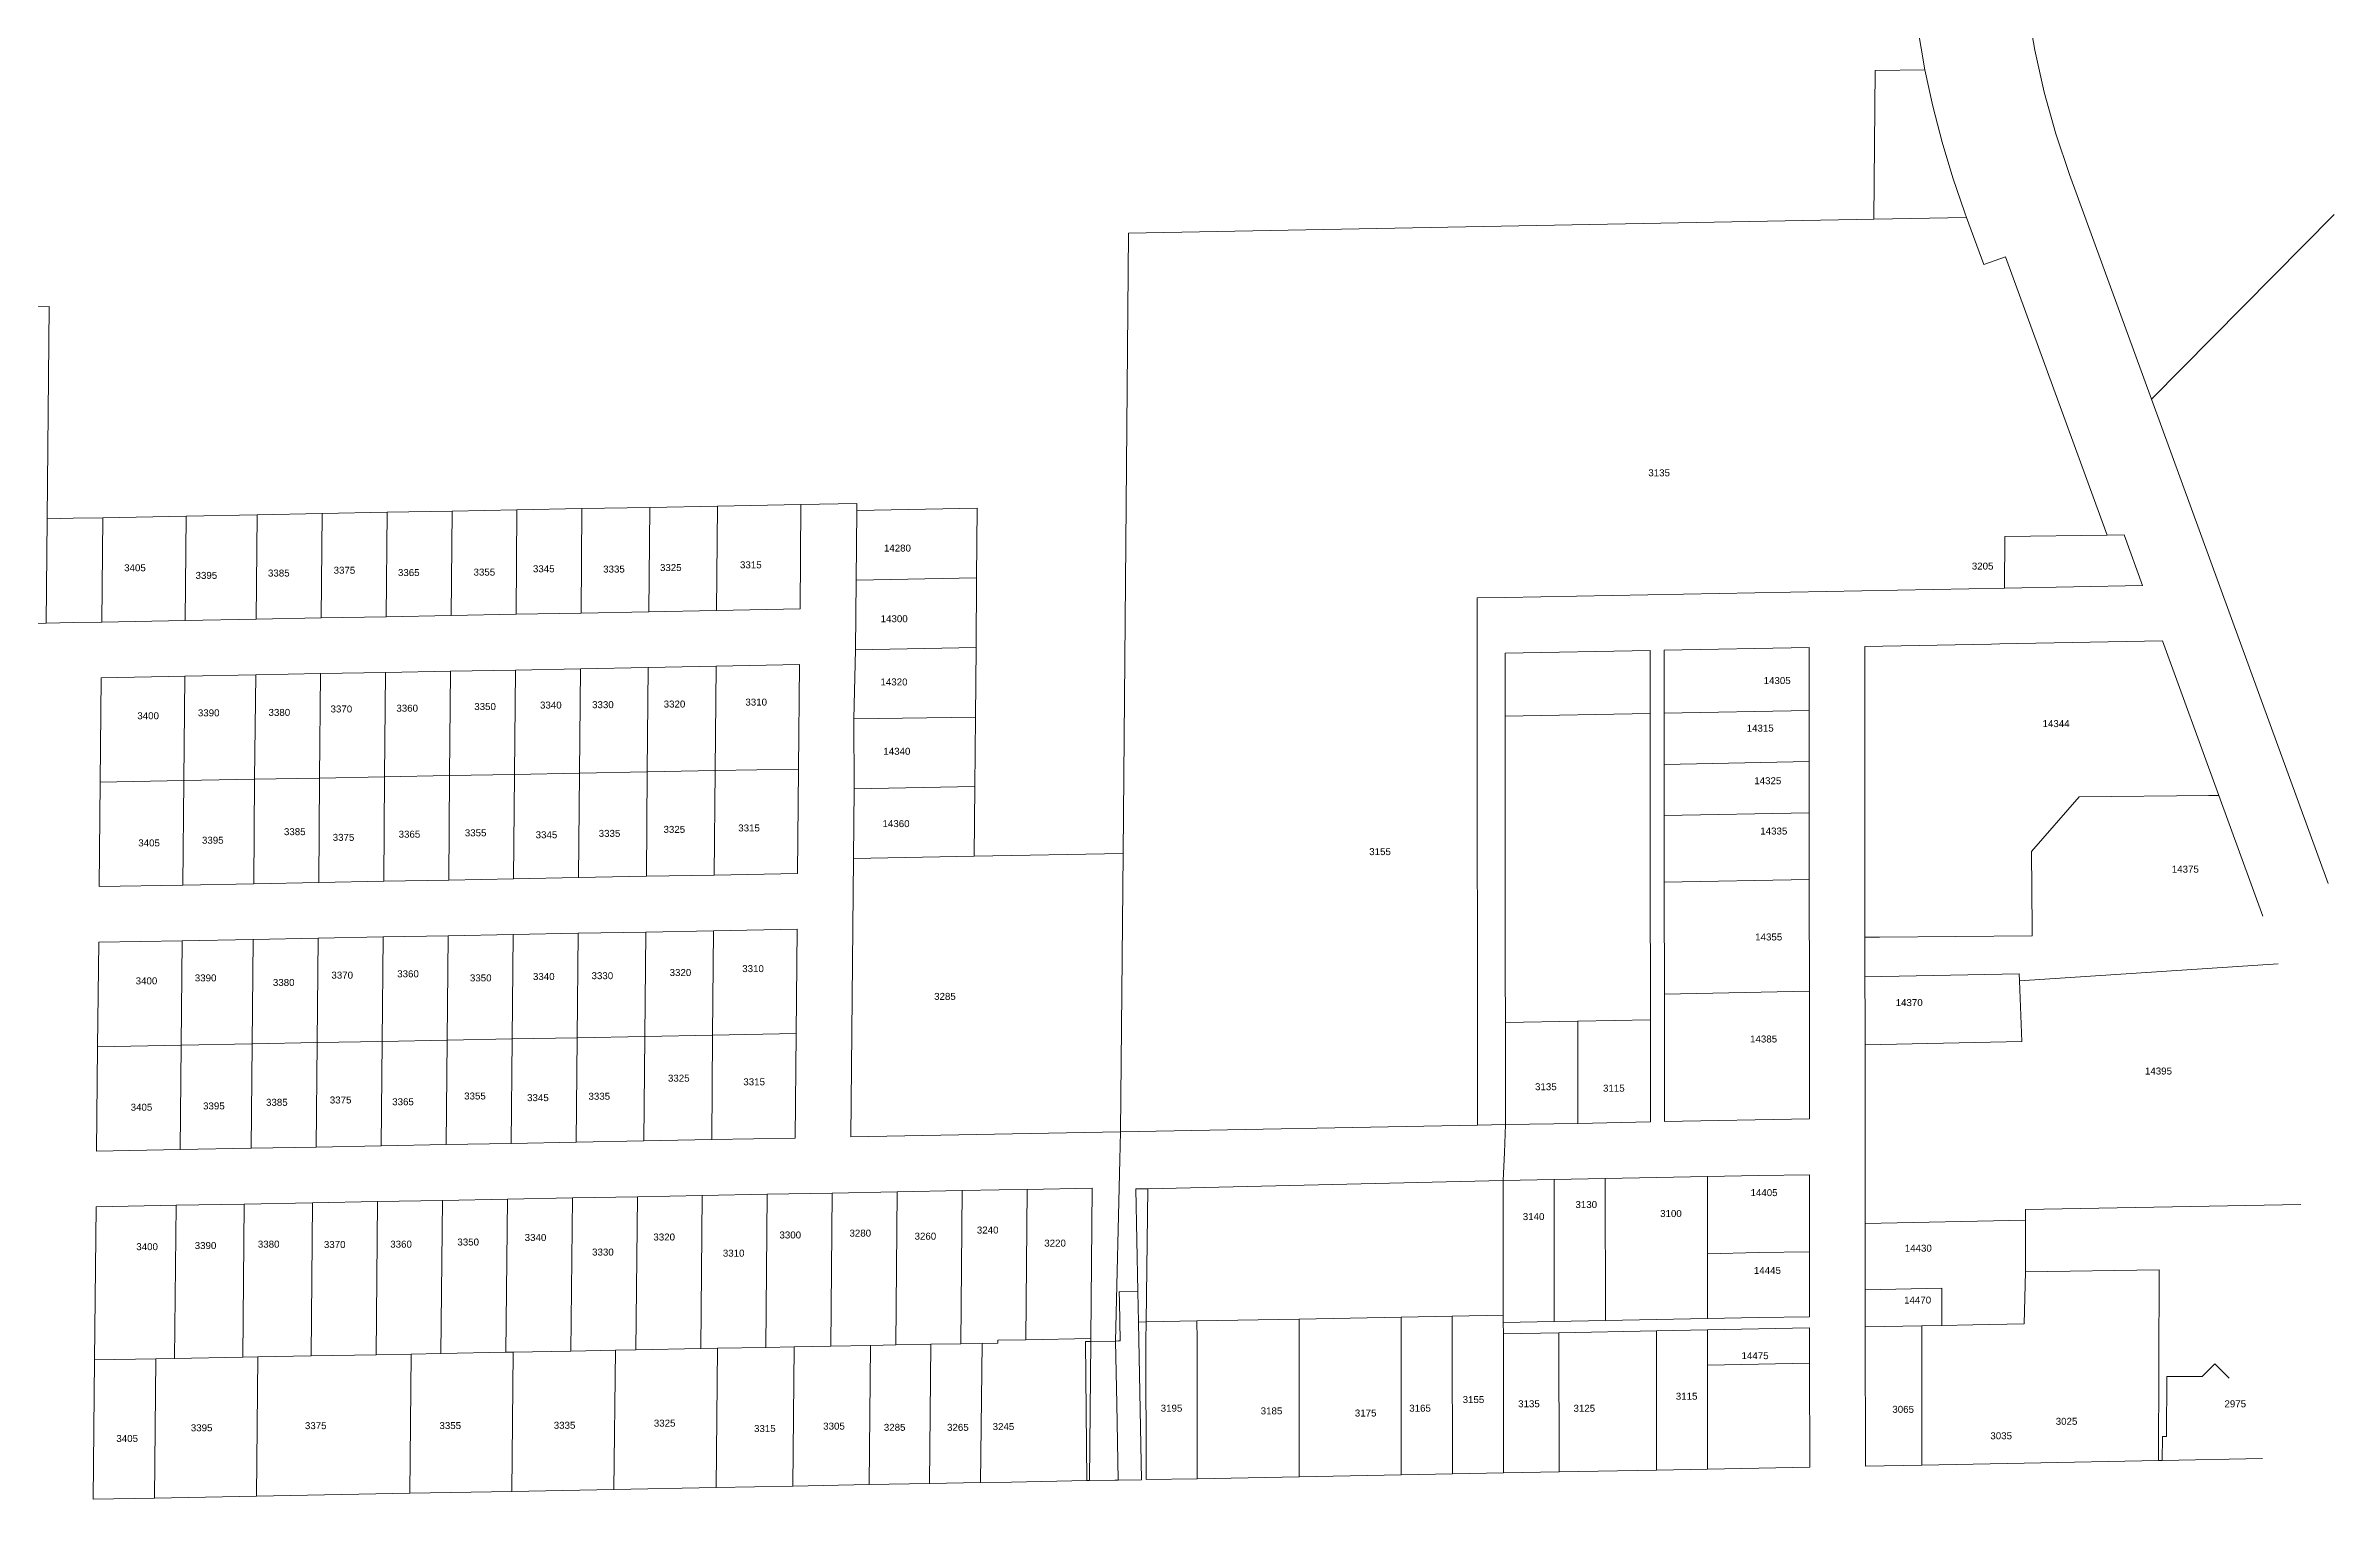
# Model space of a CAD drawing. Header units: feet. Extents: x 865220 to 5696323, y -2240498 to 1923703.
# Drawn here: x 2849272 to 2851736, y 963288 to 964853 of the extents above; entities that cross this region are included whole.
import ezdxf
from ezdxf.enums import TextEntityAlignment as Align

# ---------------------------------------------------------------- set-up
doc = ezdxf.new("R2010")
doc.units = ezdxf.units.FT
doc.header["$LTSCALE"] = 0.015
doc.header["$MEASUREMENT"] = 0
doc.layers.add('Dakota County Addresses', color=7, linetype='Continuous')
doc.layers.add('Dakota County Parcels', color=7, linetype='Continuous')
doc.styles.add('Dimensions 100', font='arial.ttf')

# ---------------------------------------------------------------- blocks, each defined once
blk = doc.blocks.new('ACMAP_ANN_TEMPLATE_Dakota County Addresses')
at = {"layer": 'Dakota County Addresses', "style": 'Dimensions 100'}
blk.add_attdef('DakotaCountyAddress', text='', height=50, dxfattribs=at).set_placement((0, 0), align=Align.CENTER)

msp = doc.modelspace()

# ---------------------------------------------------------------- linework, layer by layer
at = {"layer": 'Dakota County Parcels', "lineweight": 5}
for p, q in [((2851240.5, 964666.6), (2851242, 964826.6)), ((2851242, 964826.6), (2851295.6, 964827.6)), ((2851451.4, 964714.6), (2851539.5, 964472.8)), ((2850437.9, 964651.6), (2851240.5, 964666.6)), ((2851240.5, 964666.6), (2851340.5, 964668.5)), ((2851340.5, 964668.5), (2851338.7, 964673.5)), ((2851340.5, 964668.5), (2851359, 964617.7)), ((2851539.5, 964472.8), (2851736.4, 964671.5)), ((2850431.9, 963983.4), (2850437.9, 964651.6)), ((2851359, 964617.7), (2851382.5, 964626.2)), ((2851382.5, 964626.2), (2851492, 964326.3)), ((2849110.2, 964570.8), (2849275.2, 964572.6)), ((2849273, 964344), (2849275.2, 964572.6)), ((2851539.5, 964472.8), (2851729.7, 963950.9)), ((2849271.9, 964231.5), (2849273, 964344)), ((2849331.9, 964232.7), (2849333, 964345.1)), ((2849333, 964345.1), (2849423, 964346.8)), ((2849421.9, 964234.3), (2849423, 964346.8)), ((2849423, 964346.8), (2849499.2, 964348.3)), ((2849498.2, 964235.8), (2849499.2, 964348.3)), ((2849499.2, 964348.3), (2849569.2, 964349.6)), ((2849568.2, 964237.1), (2849569.2, 964349.6)), ((2849569.2, 964349.6), (2849639.2, 964350.9)), ((2849638.2, 964238.4), (2849639.2, 964350.9)), ((2849639.2, 964350.9), (2849709.2, 964352.2)), ((2849708.1, 964239.7), (2849709.2, 964352.2)), ((2849709.2, 964352.2), (2849779.1, 964353.5)), ((2849778.1, 964241), (2849779.1, 964353.5)), ((2849779.1, 964353.5), (2849849.1, 964354.8)), ((2849848.1, 964242.3), (2849849.1, 964354.8)), ((2849849.1, 964354.8), (2849922.1, 964356.2)), ((2849921.1, 964243.7), (2849922.1, 964356.2)), ((2849922.1, 964356.2), (2849995.1, 964357.6)), ((2849994.1, 964245.1), (2849995.1, 964357.6)), ((2849995.1, 964357.6), (2850085, 964359.2)), ((2850084, 964246.8), (2850085, 964359.2)), ((2850085, 964359.2), (2850145, 964360.4)), ((2850144.3, 964277.9), (2850145, 964352.9)), ((2850145, 964352.9), (2850145, 964360.4)), ((2850274.9, 964355.3), (2850145, 964352.9)), ((2850274.2, 964280.3), (2850274.9, 964355.3)), ((2851381.6, 964324.7), (2851381.4, 964269.3)), ((2851381.6, 964324.7), (2851492, 964326.3)), ((2851492, 964326.3), (2851510, 964326.6)), ((2851510, 964326.6), (2851529.9, 964272)), ((2850143.6, 964202.9), (2850144.3, 964277.9)), ((2850144.3, 964277.9), (2850274.2, 964280.3)), ((2850273.6, 964205.3), (2850274.2, 964280.3)), ((2850843.3, 964259.2), (2851381.4, 964269.3)), ((2851381.4, 964269.3), (2851529.9, 964272)), ((2849778.1, 964241), (2849848.1, 964242.3)), ((2849848.1, 964242.3), (2849921.1, 964243.7)), ((2849921.1, 964243.7), (2849994.1, 964245.1)), ((2849994.1, 964245.1), (2850084, 964246.8)), ((2850813.3, 964258.6), (2850843.3, 964259.2)), ((2850813.4, 964198.6), (2850813.3, 964258.6)), ((2849106.8, 964229.9), (2849271.9, 964231.5)), ((2849331.9, 964232.7), (2849421.9, 964234.3)), ((2849421.9, 964234.3), (2849498.2, 964235.8)), ((2849498.2, 964235.8), (2849568.2, 964237.1)), ((2849568.2, 964237.1), (2849638.2, 964238.4)), ((2849638.2, 964238.4), (2849708.1, 964239.7)), ((2849708.1, 964239.7), (2849778.1, 964241)), ((2850142.1, 964128.3), (2850143.6, 964202.9)), ((2850143.6, 964202.9), (2850273.6, 964205.3)), ((2850272.9, 964130.3), (2850273.6, 964205.3)), ((2850813.8, 963690.7), (2850813.4, 964198.6)), ((2850843.4, 964199.2), (2850999.6, 964202.1)), ((2850843.4, 964131.2), (2850843.4, 964199.2)), ((2850999.6, 964134.1), (2850999.6, 964202.1)), ((2851014.6, 964202.4), (2851170.8, 964205.3)), ((2851014.6, 964134.4), (2851014.6, 964202.4)), ((2851170.8, 964137.3), (2851170.8, 964205.3)), ((2851230.8, 964206.4), (2851367.4, 964209)), ((2851231, 963893.2), (2851230.8, 964206.4)), ((2851367.4, 964209), (2851376.2, 964209.2)), ((2851376.2, 964209.2), (2851551.3, 964212.4)), ((2851612.1, 964045.8), (2851551.3, 964212.4)), ((2849330.2, 964060.2), (2849331.3, 964172.7)), ((2849331.3, 964172.7), (2849421.3, 964174.3)), ((2849420.2, 964061.9), (2849421.3, 964174.3)), ((2849421.3, 964174.3), (2849497.7, 964175.8)), ((2849496.6, 964063.3), (2849497.7, 964175.8)), ((2849497.7, 964175.8), (2849567.6, 964177.1)), ((2849566.6, 964064.6), (2849567.6, 964177.1)), ((2849567.6, 964177.1), (2849637.6, 964178.4)), ((2849636.6, 964065.9), (2849637.6, 964178.4)), ((2849637.6, 964178.4), (2849707.6, 964179.7)), ((2849706.6, 964067.2), (2849707.6, 964179.7)), ((2849707.6, 964179.7), (2849777.6, 964181)), ((2849776.6, 964068.6), (2849777.6, 964181)), ((2849777.6, 964181), (2849847.6, 964182.3)), ((2849846.5, 964069.9), (2849847.6, 964182.3)), ((2849847.6, 964182.3), (2849920.5, 964183.7)), ((2849919.5, 964071.2), (2849920.5, 964183.7)), ((2849920.5, 964183.7), (2849993.5, 964185.1)), ((2849992.5, 964072.6), (2849993.5, 964185.1)), ((2849993.5, 964185.1), (2850083.5, 964186.8)), ((2850082.5, 964074.3), (2850083.5, 964186.8)), ((2850142.1, 964128.3), (2850272.9, 964130.3)), ((2850142.2, 964052.9), (2850142.1, 964128.3)), ((2850272.2, 964055.4), (2850272.9, 964130.3)), ((2850843.4, 964131.2), (2850999.6, 964134.1)), ((2850843.5, 964076.2), (2850843.4, 964131.2)), ((2850999.7, 964079.1), (2850999.6, 964134.1)), ((2851014.6, 964134.4), (2851170.8, 964137.3)), ((2851014.7, 964079.4), (2851014.6, 964134.4)), ((2851170.9, 964082.3), (2851170.8, 964137.3)), ((2849776.6, 964068.6), (2849846.5, 964069.9)), ((2849845.5, 963957.4), (2849846.5, 964069.9)), ((2849846.5, 964069.9), (2849919.5, 964071.2)), ((2849918.5, 963958.8), (2849919.5, 964071.2)), ((2849919.5, 964071.2), (2849992.5, 964072.6)), ((2849991.5, 963960.1), (2849992.5, 964072.6)), ((2849992.5, 964072.6), (2850082.5, 964074.3)), ((2850081.4, 963961.8), (2850082.5, 964074.3)), ((2850843.5, 964021.2), (2850843.5, 964076.2)), ((2850999.7, 964024.1), (2850999.7, 964079.1)), ((2851014.7, 964079.4), (2851170.9, 964082.3)), ((2851014.7, 964024.4), (2851014.7, 964079.4)), ((2851170.9, 964027.3), (2851170.9, 964082.3)), ((2849329.1, 963947.7), (2849330.2, 964060.2)), ((2849330.2, 964060.2), (2849420.2, 964061.9)), ((2849419.1, 963949.4), (2849420.2, 964061.9)), ((2849420.2, 964061.9), (2849496.6, 964063.3)), ((2849495.6, 963950.8), (2849496.6, 964063.3)), ((2849496.6, 964063.3), (2849566.6, 964064.6)), ((2849565.6, 963952.1), (2849566.6, 964064.6)), ((2849566.6, 964064.6), (2849636.6, 964065.9)), ((2849635.6, 963953.4), (2849636.6, 964065.9)), ((2849636.6, 964065.9), (2849706.6, 964067.2)), ((2849705.6, 963954.8), (2849706.6, 964067.2)), ((2849706.6, 964067.2), (2849776.6, 964068.6)), ((2849775.5, 963956.1), (2849776.6, 964068.6)), ((2850141.6, 963977.9), (2850142.2, 964052.9)), ((2850142.2, 964052.9), (2850272.2, 964055.4)), ((2850271.5, 963980.4), (2850272.2, 964055.4)), ((2851659.4, 963915.9), (2851612.1, 964045.8)), ((2850843.6, 963966.2), (2850843.5, 964021.2)), ((2850999.8, 963969.1), (2850999.7, 964024.1)), ((2851014.7, 964024.4), (2851170.9, 964027.3)), ((2851014.8, 963969.4), (2851014.7, 964024.4)), ((2851171, 963972.3), (2851170.9, 964027.3)), ((2851410.3, 963985.6), (2851461.6, 964044.5)), ((2850138.8, 963678), (2850141.6, 963977.9)), ((2850141.6, 963977.9), (2850271.5, 963980.4)), ((2850271.5, 963980.4), (2850431.9, 963983.4)), ((2850429.2, 963683.4), (2850431.9, 963983.4)), ((2851171, 963955.4), (2851171, 963972.3)), ((2849329.1, 963947.7), (2849419.1, 963949.4)), ((2849419.1, 963949.4), (2849495.6, 963950.8)), ((2849495.6, 963950.8), (2849565.6, 963952.1)), ((2849565.6, 963952.1), (2849635.6, 963953.4)), ((2849635.6, 963953.4), (2849705.6, 963954.8)), ((2849705.6, 963954.8), (2849775.5, 963956.1)), ((2849775.5, 963956.1), (2849845.5, 963957.4)), ((2849845.5, 963957.4), (2849918.5, 963958.8)), ((2849918.5, 963958.8), (2849991.5, 963960.1)), ((2849991.5, 963960.1), (2850081.4, 963961.8)), ((2850843.6, 963911.2), (2850843.6, 963966.2)), ((2850999.8, 963914.2), (2850999.8, 963969.1)), ((2851014.8, 963952.4), (2851014.8, 963969.4)), ((2851014.8, 963952.4), (2851171, 963955.4)), ((2851014.8, 963914.4), (2851014.8, 963952.4)), ((2851171, 963917.4), (2851171, 963955.4)), ((2849775, 963896.1), (2849845, 963897.4)), ((2849843.9, 963784.9), (2849845, 963897.4)), ((2849845, 963897.4), (2849917.9, 963898.8)), ((2849916.9, 963786.3), (2849917.9, 963898.8)), ((2849917.9, 963898.8), (2849990.9, 963900.1)), ((2849989.9, 963787.6), (2849990.9, 963900.1)), ((2849990.9, 963900.1), (2850080.9, 963901.8)), ((2850079.9, 963789.3), (2850080.9, 963901.8)), ((2850843.6, 963856.2), (2850843.6, 963911.2)), ((2850999.9, 963859.2), (2850999.8, 963914.2)), ((2851014.9, 963859.4), (2851014.8, 963914.4)), ((2851171.1, 963862.4), (2851171, 963917.4)), ((2849327.5, 963775.2), (2849328.6, 963887.7)), ((2849328.6, 963887.7), (2849418.5, 963889.4)), ((2849417.5, 963776.9), (2849418.5, 963889.4)), ((2849418.5, 963889.4), (2849495.1, 963890.8)), ((2849494, 963778.3), (2849495.1, 963890.8)), ((2849495.1, 963890.8), (2849565, 963892.1)), ((2849564, 963779.7), (2849565, 963892.1)), ((2849565, 963892.1), (2849635, 963893.5)), ((2849634, 963781), (2849635, 963893.5)), ((2849635, 963893.5), (2849705, 963894.8)), ((2849704, 963782.3), (2849705, 963894.8)), ((2849705, 963894.8), (2849775, 963896.1)), ((2849774, 963783.6), (2849775, 963896.1)), ((2851231, 963850.5), (2851231, 963893.2)), ((2850843.7, 963801.2), (2850843.6, 963856.2)), ((2850999.9, 963804.2), (2850999.9, 963859.2)), ((2851014.9, 963831.9), (2851014.9, 963859.4)), ((2851171.1, 963834.9), (2851171.1, 963862.4)), ((2851231, 963850.5), (2851397, 963853.6)), ((2851231.1, 963803.5), (2851231, 963850.5)), ((2851397, 963853.6), (2851397.3, 963846.3)), ((2851397.3, 963846.3), (2851675.9, 963864.6)), ((2851014.9, 963831.9), (2851171.1, 963834.9)), ((2851014.9, 963804.4), (2851014.9, 963831.9)), ((2851171.1, 963807.4), (2851171.1, 963834.9)), ((2851397.3, 963846.3), (2851400, 963781)), ((2850843.7, 963801.2), (2850921.8, 963802.7)), ((2850843.7, 963746.3), (2850843.7, 963801.2)), ((2850921.8, 963802.7), (2850999.9, 963804.2)), ((2850999.9, 963749.2), (2850999.9, 963804.2)), ((2851014.9, 963749.5), (2851014.9, 963804.4)), ((2851171.1, 963752.4), (2851171.1, 963807.4)), ((2851231.1, 963803.5), (2851231.1, 963777.4)), ((2849326.4, 963662.7), (2849327.5, 963775.2)), ((2849327.5, 963775.2), (2849417.5, 963776.9)), ((2849416.4, 963664.4), (2849417.5, 963776.9)), ((2849417.5, 963776.9), (2849494, 963778.3)), ((2849493, 963665.9), (2849494, 963778.3)), ((2849494, 963778.3), (2849564, 963779.7)), ((2849563, 963667.2), (2849564, 963779.7)), ((2849564, 963779.7), (2849634, 963781)), ((2849633, 963668.5), (2849634, 963781)), ((2849634, 963781), (2849704, 963782.3)), ((2849703, 963669.8), (2849704, 963782.3)), ((2849704, 963782.3), (2849774, 963783.6)), ((2849772.9, 963671.1), (2849774, 963783.6)), ((2849774, 963783.6), (2849843.9, 963784.9)), ((2849842.9, 963672.4), (2849843.9, 963784.9)), ((2849843.9, 963784.9), (2849916.9, 963786.3)), ((2849915.9, 963673.8), (2849916.9, 963786.3)), ((2849916.9, 963786.3), (2849989.9, 963787.6)), ((2849988.9, 963675.2), (2849989.9, 963787.6)), ((2849989.9, 963787.6), (2850079.9, 963789.3)), ((2850078.8, 963676.9), (2850079.9, 963789.3)), ((2851400, 963781), (2851231.1, 963777.4)), ((2851231.1, 963777.4), (2851231.3, 963584.9)), ((2851015, 963694.5), (2851014.9, 963749.5)), ((2851171.2, 963697.4), (2851171.1, 963752.4)), ((2850843.8, 963691.3), (2850843.7, 963746.3)), ((2851000, 963694.2), (2850999.9, 963749.2)), ((2849988.9, 963675.2), (2850078.8, 963676.9)), ((2850138.8, 963678), (2850429.2, 963683.4)), ((2850429.2, 963683.4), (2850813.8, 963690.7)), ((2850813.8, 963690.7), (2850843.8, 963691.3)), ((2850843.8, 963691.3), (2850921.9, 963692.7)), ((2850921.9, 963692.7), (2851000, 963694.2)), ((2851015, 963694.5), (2851171.2, 963697.4)), ((2849326.4, 963662.7), (2849416.4, 963664.4)), ((2849416.4, 963664.4), (2849493, 963665.9)), ((2849493, 963665.9), (2849563, 963667.2)), ((2849563, 963667.2), (2849633, 963668.5)), ((2849633, 963668.5), (2849703, 963669.8)), ((2849703, 963669.8), (2849772.9, 963671.1)), ((2849772.9, 963671.1), (2849842.9, 963672.4)), ((2849842.9, 963672.4), (2849915.9, 963673.8)), ((2849915.9, 963673.8), (2849988.9, 963675.2)), ((2850458.6, 963622.3), (2850841.3, 963631.2)), ((2850841.3, 963631.2), (2850896.3, 963632.2)), ((2850841.4, 963486.1), (2850841.3, 963631.2)), ((2850896.3, 963632.2), (2850951.3, 963633.3)), ((2850896.4, 963479.3), (2850896.3, 963632.2)), ((2850951.3, 963633.3), (2851006.3, 963634.3)), ((2850951.4, 963480.3), (2850951.3, 963633.3)), ((2851006.3, 963634.3), (2851061.3, 963635.3)), ((2851061.3, 963635.3), (2851116.2, 963636.4)), ((2851061.3, 963552.3), (2851061.3, 963635.3)), ((2851116.2, 963636.4), (2851171.2, 963637.4)), ((2851171.3, 963554.4), (2851171.2, 963637.4)), ((2849324.2, 963437.8), (2849325.8, 963602.7)), ((2849325.8, 963602.7), (2849411.9, 963604.4)), ((2849410.4, 963439.4), (2849411.9, 963604.4)), ((2849411.9, 963604.4), (2849485.4, 963605.7)), ((2849483.9, 963440.8), (2849485.4, 963605.7)), ((2849485.4, 963605.7), (2849558.9, 963607.1)), ((2849557.3, 963442.1), (2849558.9, 963607.1)), ((2849558.9, 963607.1), (2849628.8, 963608.4)), ((2849627.3, 963443.5), (2849628.8, 963608.4)), ((2849628.8, 963608.4), (2849698.8, 963609.7)), ((2849697.3, 963444.8), (2849698.8, 963609.7)), ((2849698.8, 963609.7), (2849768.8, 963611.1)), ((2849767.3, 963446.1), (2849768.8, 963611.1)), ((2849768.8, 963611.1), (2849838.8, 963612.4)), ((2849837.3, 963447.4), (2849838.8, 963612.4)), ((2849838.8, 963612.4), (2849908.8, 963613.7)), ((2849907.2, 963448.7), (2849908.8, 963613.7)), ((2849908.8, 963613.7), (2849978.7, 963615)), ((2849977.2, 963450), (2849978.7, 963615)), ((2849978.7, 963615), (2850048.7, 963616.3)), ((2850047.2, 963451.3), (2850048.7, 963616.3)), ((2850048.7, 963616.3), (2850118.7, 963617.6)), ((2850117.2, 963452.6), (2850118.7, 963617.6)), ((2850118.7, 963617.6), (2850188.7, 963618.9)), ((2850187.2, 963454), (2850188.7, 963618.9)), ((2850188.7, 963618.9), (2850258.7, 963620.2)), ((2850257.1, 963455.3), (2850258.7, 963620.2)), ((2850258.7, 963620.2), (2850298.6, 963621)), ((2850298.6, 963621), (2850328.6, 963621.6)), ((2850327.2, 963459.6), (2850328.6, 963621.6)), ((2850328.6, 963621.6), (2850398.6, 963622.9)), ((2850398.6, 963622.9), (2850397.1, 963460.9)), ((2850458.6, 963622.3), (2850445.8, 963622)), ((2850445.8, 963622), (2850447.9, 963511.7)), ((2850456.8, 963478.8), (2850458.6, 963622.3)), ((2851403.9, 963599.8), (2851700.3, 963605.4)), ((2851403.9, 963588.3), (2851231.3, 963584.9)), ((2851403.7, 963532.8), (2851403.9, 963588.3)), ((2851403.9, 963599.8), (2851403.9, 963588.3)), ((2851061.4, 963482.3), (2851061.3, 963552.3)), ((2851171.4, 963484.4), (2851171.3, 963554.4)), ((2851402.3, 963476.7), (2851403.7, 963532.8)), ((2851403.7, 963532.8), (2851547.7, 963535)), ((2851547.7, 963535), (2851547.1, 963329.4)), ((2850448.5, 963478.7), (2850447.9, 963511.7)), ((2851313.8, 963515.1), (2851231.3, 963513.5)), ((2851231.3, 963473.5), (2851231.3, 963513.5)), ((2851313.8, 963475.1), (2851313.8, 963515.1)), ((2850456.8, 963478.8), (2850448.5, 963478.7)), ((2850451.7, 963308.8), (2850448.5, 963478.7)), ((2850456.6, 963458.8), (2850456.8, 963478.8)), ((2850456.8, 963478.8), (2850511.5, 963479.9)), ((2850511.5, 963479.9), (2850621.5, 963481.9)), ((2850511.6, 963459.9), (2850511.5, 963479.9)), ((2850621.5, 963481.9), (2850731.5, 963484)), ((2850621.5, 963461.9), (2850621.5, 963481.9)), ((2850731.5, 963484), (2850786.5, 963485.1)), ((2850731.5, 963464), (2850731.5, 963484)), ((2850786.5, 963485.1), (2850841.4, 963486.1)), ((2850786.5, 963465.1), (2850786.5, 963485.1)), ((2850841.4, 963478.2), (2850841.4, 963486.1)), ((2850841.4, 963478.2), (2850896.4, 963479.3)), ((2850841.5, 963466.1), (2850841.4, 963478.2)), ((2850896.4, 963479.3), (2850951.4, 963480.3)), ((2850951.4, 963480.3), (2851006.4, 963481.3)), ((2851006.4, 963481.3), (2851061.4, 963482.3)), ((2851061.4, 963482.3), (2851116.4, 963483.4)), ((2851116.4, 963483.4), (2851171.4, 963484.4)), ((2850117.2, 963452.6), (2850160, 963453.4)), ((2850158.6, 963303.5), (2850160, 963453.4)), ((2850160, 963453.4), (2850187.2, 963454)), ((2850187.2, 963454), (2850225, 963454.7)), ((2850223.5, 963304.7), (2850225, 963454.7)), ((2850225, 963454.7), (2850257.1, 963455.3)), ((2850257.1, 963455.3), (2850280, 963455.7)), ((2850278.5, 963305.7), (2850280, 963455.7)), ((2850280, 963455.7), (2850297.1, 963456)), ((2850297.1, 963456), (2850297.2, 963459)), ((2850297.2, 963459), (2850327.2, 963459.6)), ((2850327.2, 963459.6), (2850397.1, 963460.9)), ((2850391.4, 963457.6), (2850397.1, 963457.7)), ((2850393, 963307.9), (2850391.4, 963457.6)), ((2850395.7, 963307.9), (2850397.1, 963457.7)), ((2850397.1, 963457.7), (2850397.1, 963460.9)), ((2850397.1, 963457.7), (2850423.9, 963458.2)), ((2850456.7, 963308.9), (2850456.6, 963458.8)), ((2850511.7, 963309.9), (2850511.6, 963459.9)), ((2850621.6, 963312), (2850621.5, 963461.9)), ((2850731.6, 963314), (2850731.5, 963464)), ((2850786.6, 963315.1), (2850786.5, 963465.1)), ((2850841.5, 963466.1), (2850901.4, 963467.2)), ((2850841.6, 963316.1), (2850841.5, 963466.1)), ((2850901.4, 963467.2), (2851006.4, 963469.2)), ((2850901.6, 963317.2), (2850901.4, 963467.2)), ((2851006.4, 963469.2), (2851061.4, 963470.2)), ((2851006.5, 963319.2), (2851006.4, 963469.2)), ((2851061.4, 963470.2), (2851116.4, 963471.3)), ((2851061.4, 963432.2), (2851061.4, 963470.2)), ((2851116.4, 963471.3), (2851171.4, 963472.3)), ((2851171.4, 963434.3), (2851171.4, 963472.3)), ((2851231.3, 963473.5), (2851292.3, 963474.7)), ((2851231.5, 963323.5), (2851231.3, 963473.5)), ((2851292.3, 963474.7), (2851313.8, 963475.1)), ((2851292.4, 963324.6), (2851292.3, 963474.7)), ((2851313.8, 963475.1), (2851347.3, 963475.7)), ((2851347.3, 963475.7), (2851402.3, 963476.7)), ((2849322.8, 963287.8), (2849324.2, 963437.8)), ((2849324.2, 963437.8), (2849390.2, 963439)), ((2849388.8, 963289), (2849390.2, 963439)), ((2849390.2, 963439), (2849410.4, 963439.4)), ((2849410.4, 963439.4), (2849483.9, 963440.8)), ((2849483.9, 963440.8), (2849500.2, 963441.1)), ((2849498.7, 963291.1), (2849500.2, 963441.1)), ((2849500.2, 963441.1), (2849557.3, 963442.1)), ((2849557.3, 963442.1), (2849627.3, 963443.5)), ((2849627.3, 963443.5), (2849665.1, 963444.2)), ((2849663.7, 963294.2), (2849665.1, 963444.2)), ((2849665.1, 963444.2), (2849697.3, 963444.8)), ((2849697.3, 963444.8), (2849767.3, 963446.1)), ((2849767.3, 963446.1), (2849775.1, 963446.2)), ((2849773.7, 963296.3), (2849775.1, 963446.2)), ((2849775.1, 963446.2), (2849837.3, 963447.4)), ((2849837.3, 963447.4), (2849885.1, 963448.3)), ((2849883.6, 963298.3), (2849885.1, 963448.3)), ((2849885.1, 963448.3), (2849907.2, 963448.7)), ((2849907.2, 963448.7), (2849977.2, 963450)), ((2849977.2, 963450), (2849995, 963450.4)), ((2849993.6, 963300.4), (2849995, 963450.4)), ((2849995, 963450.4), (2850047.2, 963451.3)), ((2850047.2, 963451.3), (2850077.5, 963451.9)), ((2850076.1, 963301.9), (2850077.5, 963451.9)), ((2850077.5, 963451.9), (2850117.2, 963452.6)), ((2851061.5, 963320.3), (2851061.4, 963432.2)), ((2851171.5, 963322.3), (2851171.4, 963434.3)), ((2851594.1, 963419.9), (2851607.8, 963433.6)), ((2851607.8, 963433.6), (2851623.2, 963418.2)), ((2851555.9, 963355.2), (2851556.1, 963420)), ((2851556.1, 963420), (2851594.1, 963419.9)), ((2851551.2, 963329.5), (2851551.3, 963355.2)), ((2851551.3, 963355.2), (2851555.9, 963355.2)), ((2851551.2, 963329.5), (2851659.1, 963331.5)), ((2850223.5, 963304.7), (2850278.5, 963305.7)), ((2850278.5, 963305.7), (2850311.7, 963306.1)), ((2850311.7, 963306.1), (2850393, 963307.9)), ((2850393, 963307.9), (2850395.7, 963307.9)), ((2850426.7, 963308.4), (2850451.7, 963308.8)), ((2850456.7, 963308.9), (2850511.7, 963309.9)), ((2850511.7, 963309.9), (2850621.6, 963312)), ((2850621.6, 963312), (2850731.6, 963314)), ((2850731.6, 963314), (2850786.6, 963315.1)), ((2850786.6, 963315.1), (2850841.6, 963316.1)), ((2850841.6, 963316.1), (2850901.6, 963317.2)), ((2850901.6, 963317.2), (2851006.5, 963319.2)), ((2851006.5, 963319.2), (2851061.5, 963320.3)), ((2851061.5, 963320.3), (2851116.5, 963321.3)), ((2851116.5, 963321.3), (2851171.5, 963322.3)), ((2851231.5, 963323.5), (2851292.4, 963324.6)), ((2851292.4, 963324.6), (2851347.4, 963325.6)), ((2851347.4, 963325.6), (2851402.4, 963326.7)), ((2851402.4, 963326.7), (2851547.1, 963329.4)), ((2851547.1, 963329.4), (2851551.2, 963329.5)), ((2849322.8, 963287.8), (2849388.8, 963289)), ((2849388.8, 963289), (2849498.7, 963291.1)), ((2849498.7, 963291.1), (2849663.7, 963294.2)), ((2849663.7, 963294.2), (2849773.7, 963296.3)), ((2849773.7, 963296.3), (2849883.6, 963298.3)), ((2849883.6, 963298.3), (2849993.6, 963300.4)), ((2849993.6, 963300.4), (2850076.1, 963301.9)), ((2850076.1, 963301.9), (2850158.6, 963303.5)), ((2850158.6, 963303.5), (2850223.5, 963304.7))]:
    msp.add_line(p, q, dxfattribs=at)
for points in [[(2851451.4, 964714.6), (2851436.6, 964758.6), (2851424, 964803.3), (2851413.8, 964848.6), (2851405.9, 964894.4), (2851400.3, 964940.5), (2851397.1, 964986.8), (2851396.2, 965033.2), (2851397.8, 965079.6), (2851401.6, 965125.9), (2851407.9, 965171.9), (2851416.5, 965217.6), (2851427.4, 965262.7), (2851440.6, 965307.2)], [(2851276.8, 965061.6), (2851276.3, 965014.5), (2851278, 964967.5), (2851281.7, 964920.6), (2851287.6, 964874), (2851295.6, 964827.6)], [(2851295.6, 964827.6), (2851304.2, 964788.5), (2851314.2, 964749.7), (2851325.7, 964711.3), (2851338.7, 964673.5)], [(2849273, 964344), (2849301, 964344.5), (2849333, 964345.1)], [(2849271.9, 964231.5), (2849301.5, 964232.1), (2849331.9, 964232.7)], [(2851461.6, 964044.5), (2851601.5, 964045.7), (2851604.3, 964045.7), (2851612.1, 964045.8)], [(2851411.1, 963894.7), (2851411, 963902.4), (2851410.3, 963985.6)], [(2851231, 963893.2), (2851236.8, 963893.2), (2851246.8, 963893.3), (2851411.1, 963894.7)], [(2850921.9, 963692.7), (2850921.8, 963747.7), (2850921.8, 963802.7)], [(2850423.9, 963458.2), (2850428.5, 963653.4), (2850429.2, 963683.4)], [(2850841.3, 963631.2), (2850842.6, 963661.2), (2850843.8, 963691.3)], [(2851231.3, 963584.9), (2851231.3, 963528.5), (2851231.3, 963513.5)], [(2851061.3, 963552.3), (2851116.3, 963553.4), (2851171.3, 963554.4)], [(2850447.9, 963511.7), (2850428.3, 963511.3), (2850427.8, 963511.3)], [(2850427.8, 963511.3), (2850428, 963500.7), (2850428.8, 963458.3)], [(2850428.8, 963458.3), (2850426.9, 963458.3), (2850423.9, 963458.2)], [(2850423.9, 963458.2), (2850425.1, 963390.7), (2850426.7, 963308.4)], [(2851061.4, 963432.2), (2851116.4, 963433.3), (2851171.4, 963434.3)], [(2850395.7, 963307.9), (2850423, 963308.3), (2850426.7, 963308.4)]]:
    msp.add_lwpolyline(points, dxfattribs=at)

# ---------------------------------------------------------------- block references
at = {"layer": 'Dakota County Addresses', "lineweight": 5, "xscale": 0.15, "yscale": 0.15, "zscale": 0.15}
for p, values in [((2851009.3, 964389.7), {'DakotaCountyAddress': '3135'}), ((2850188.9, 964308.6), {'DakotaCountyAddress': '14280'}), ((2849367.7, 964287.4), {'DakotaCountyAddress': '3405'}), ((2849593.3, 964284.7), {'DakotaCountyAddress': '3375'}), ((2849808, 964286.3), {'DakotaCountyAddress': '3345'}), ((2849883.6, 964286), {'DakotaCountyAddress': '3335'}), ((2849944.8, 964287.6), {'DakotaCountyAddress': '3325'}), ((2850031, 964290.6), {'DakotaCountyAddress': '3315'}), ((2851357.7, 964289.2), {'DakotaCountyAddress': '3205'}), ((2849444.6, 964279.2), {'DakotaCountyAddress': '3395'}), ((2849522.6, 964281.7), {'DakotaCountyAddress': '3385'}), ((2849662.6, 964282.2), {'DakotaCountyAddress': '3365'}), ((2849744, 964282.7), {'DakotaCountyAddress': '3355'}), ((2850185.4, 964232.5), {'DakotaCountyAddress': '14300'}), ((2850185.2, 964164.4), {'DakotaCountyAddress': '14320'}), ((2851136.4, 964165.9), {'DakotaCountyAddress': '14305'}), ((2849660.9, 964136.1), {'DakotaCountyAddress': '3360'}), ((2849744.8, 964137.9), {'DakotaCountyAddress': '3350'}), ((2849815.6, 964139.5), {'DakotaCountyAddress': '3340'}), ((2849871.7, 964139.9), {'DakotaCountyAddress': '3330'}), ((2849948.8, 964140.6), {'DakotaCountyAddress': '3320'}), ((2850036.8, 964142.7), {'DakotaCountyAddress': '3310'}), ((2849381.9, 964128), {'DakotaCountyAddress': '3400'}), ((2849447.1, 964131.1), {'DakotaCountyAddress': '3390'}), ((2849523.2, 964131.6), {'DakotaCountyAddress': '3380'}), ((2849590, 964135.3), {'DakotaCountyAddress': '3370'}), ((2851118.1, 964114.6), {'DakotaCountyAddress': '14315'}), ((2851436.8, 964119.5), {'DakotaCountyAddress': '14344'}), ((2850188.3, 964089.7), {'DakotaCountyAddress': '14340'}), ((2851126.3, 964058), {'DakotaCountyAddress': '14325'}), ((2849382.9, 963991), {'DakotaCountyAddress': '3405'}), ((2849451.5, 963993.9), {'DakotaCountyAddress': '3395'}), ((2849539.8, 964003.1), {'DakotaCountyAddress': '3385'}), ((2849592.3, 963997), {'DakotaCountyAddress': '3375'}), ((2849663.3, 964000.4), {'DakotaCountyAddress': '3365'}), ((2849734.6, 964001.9), {'DakotaCountyAddress': '3355'}), ((2849810.9, 963999.8), {'DakotaCountyAddress': '3345'}), ((2849878.8, 964001.3), {'DakotaCountyAddress': '3335'}), ((2849948.6, 964005.6), {'DakotaCountyAddress': '3325'}), ((2850029.1, 964007.1), {'DakotaCountyAddress': '3315'}), ((2850187.4, 964011.8), {'DakotaCountyAddress': '14360'}), ((2851132.8, 964003.8), {'DakotaCountyAddress': '14335'}), ((2850708.7, 963981.6), {'DakotaCountyAddress': '3155'}), ((2851576, 963962.7), {'DakotaCountyAddress': '14375'}), ((2851127.3, 963889.7), {'DakotaCountyAddress': '14355'}), ((2849380.1, 963842.4), {'DakotaCountyAddress': '3400'}), ((2849443.8, 963845.6), {'DakotaCountyAddress': '3390'}), ((2849527.9, 963840.7), {'DakotaCountyAddress': '3380'}), ((2849590.9, 963848.6), {'DakotaCountyAddress': '3370'}), ((2849661.8, 963850), {'DakotaCountyAddress': '3360'}), ((2849740.1, 963845.6), {'DakotaCountyAddress': '3350'}), ((2849808, 963847.1), {'DakotaCountyAddress': '3340'}), ((2849871.1, 963848), {'DakotaCountyAddress': '3330'}), ((2849955.2, 963851.4), {'DakotaCountyAddress': '3320'}), ((2850033.4, 963855.6), {'DakotaCountyAddress': '3310'}), ((2850240.1, 963825.7), {'DakotaCountyAddress': '3285'}), ((2851278.6, 963819), {'DakotaCountyAddress': '14370'}), ((2851121.8, 963779.8), {'DakotaCountyAddress': '14385'}), ((2851547.1, 963745.3), {'DakotaCountyAddress': '14395'}), ((2849733.9, 963718.4), {'DakotaCountyAddress': '3355'}), ((2849867.8, 963718.1), {'DakotaCountyAddress': '3335'}), ((2849953.4, 963737.6), {'DakotaCountyAddress': '3325'}), ((2850034.6, 963733.7), {'DakotaCountyAddress': '3315'}), ((2850887.3, 963728.4), {'DakotaCountyAddress': '3135'}), ((2850960.5, 963726.8), {'DakotaCountyAddress': '3115'}), ((2849374.7, 963706.3), {'DakotaCountyAddress': '3405'}), ((2849452.7, 963707.7), {'DakotaCountyAddress': '3395'}), ((2849520.5, 963711.6), {'DakotaCountyAddress': '3385'}), ((2849589.2, 963714.1), {'DakotaCountyAddress': '3375'}), ((2849656.4, 963712.2), {'DakotaCountyAddress': '3365'}), ((2849801.7, 963716.6), {'DakotaCountyAddress': '3345'}), ((2850930.8, 963601.5), {'DakotaCountyAddress': '3130'}), ((2851122.3, 963614.3), {'DakotaCountyAddress': '14405'}), ((2850148.9, 963570.7), {'DakotaCountyAddress': '3280'}), ((2850286.1, 963574), {'DakotaCountyAddress': '3240'}), ((2850874.1, 963588.5), {'DakotaCountyAddress': '3140'}), ((2851022, 963591.8), {'DakotaCountyAddress': '3100'}), ((2849380.8, 963556.1), {'DakotaCountyAddress': '3400'}), ((2849443.7, 963557.3), {'DakotaCountyAddress': '3390'}), ((2849511.7, 963558.8), {'DakotaCountyAddress': '3380'}), ((2849582.8, 963558.4), {'DakotaCountyAddress': '3370'}), ((2849654.3, 963558.8), {'DakotaCountyAddress': '3360'}), ((2849726.6, 963561.1), {'DakotaCountyAddress': '3350'}), ((2849799.1, 963566), {'DakotaCountyAddress': '3340'}), ((2849871.7, 963550.3), {'DakotaCountyAddress': '3330'}), ((2849937.7, 963566.5), {'DakotaCountyAddress': '3320'}), ((2850012.5, 963549.1), {'DakotaCountyAddress': '3310'}), ((2850073.5, 963568.7), {'DakotaCountyAddress': '3300'}), ((2850219, 963567.4), {'DakotaCountyAddress': '3260'}), ((2850358.7, 963559.9), {'DakotaCountyAddress': '3220'}), ((2851288.4, 963554.5), {'DakotaCountyAddress': '14430'}), ((2851125.9, 963530.5), {'DakotaCountyAddress': '14445'}), ((2851287.7, 963498.6), {'DakotaCountyAddress': '14470'}), ((2851112.6, 963438.7), {'DakotaCountyAddress': '14475'}), ((2850484.1, 963382.1), {'DakotaCountyAddress': '3195'}), ((2850591.8, 963379.2), {'DakotaCountyAddress': '3185'}), ((2850693.2, 963376.9), {'DakotaCountyAddress': '3175'}), ((2850751.8, 963382.1), {'DakotaCountyAddress': '3165'}), ((2850809.3, 963391.4), {'DakotaCountyAddress': '3155'}), ((2850869.1, 963386.9), {'DakotaCountyAddress': '3135'}), ((2850928.7, 963382), {'DakotaCountyAddress': '3125'}), ((2851038.9, 963395), {'DakotaCountyAddress': '3115'}), ((2851272.1, 963380.9), {'DakotaCountyAddress': '3065'}), ((2851629.8, 963386.8), {'DakotaCountyAddress': '2975'}), ((2849359.3, 963349.5), {'DakotaCountyAddress': '3405'}), ((2849439.5, 963361), {'DakotaCountyAddress': '3395'}), ((2849562.4, 963363.3), {'DakotaCountyAddress': '3375'}), ((2849707.3, 963363.4), {'DakotaCountyAddress': '3355'}), ((2849830.4, 963363.7), {'DakotaCountyAddress': '3335'}), ((2849938.2, 963366), {'DakotaCountyAddress': '3325'}), ((2850046.1, 963360.2), {'DakotaCountyAddress': '3315'}), ((2850120.6, 963362.8), {'DakotaCountyAddress': '3305'}), ((2850185.9, 963361.5), {'DakotaCountyAddress': '3285'}), ((2850254, 963361.5), {'DakotaCountyAddress': '3265'}), ((2850303.1, 963362.3), {'DakotaCountyAddress': '3245'}), ((2851377.7, 963352.4), {'DakotaCountyAddress': '3035'}), ((2851448.1, 963368), {'DakotaCountyAddress': '3025'})]:
    msp.add_blockref('ACMAP_ANN_TEMPLATE_Dakota County Addresses', p, dxfattribs=at).add_auto_attribs(values)

doc.saveas('drawing.dxf')
